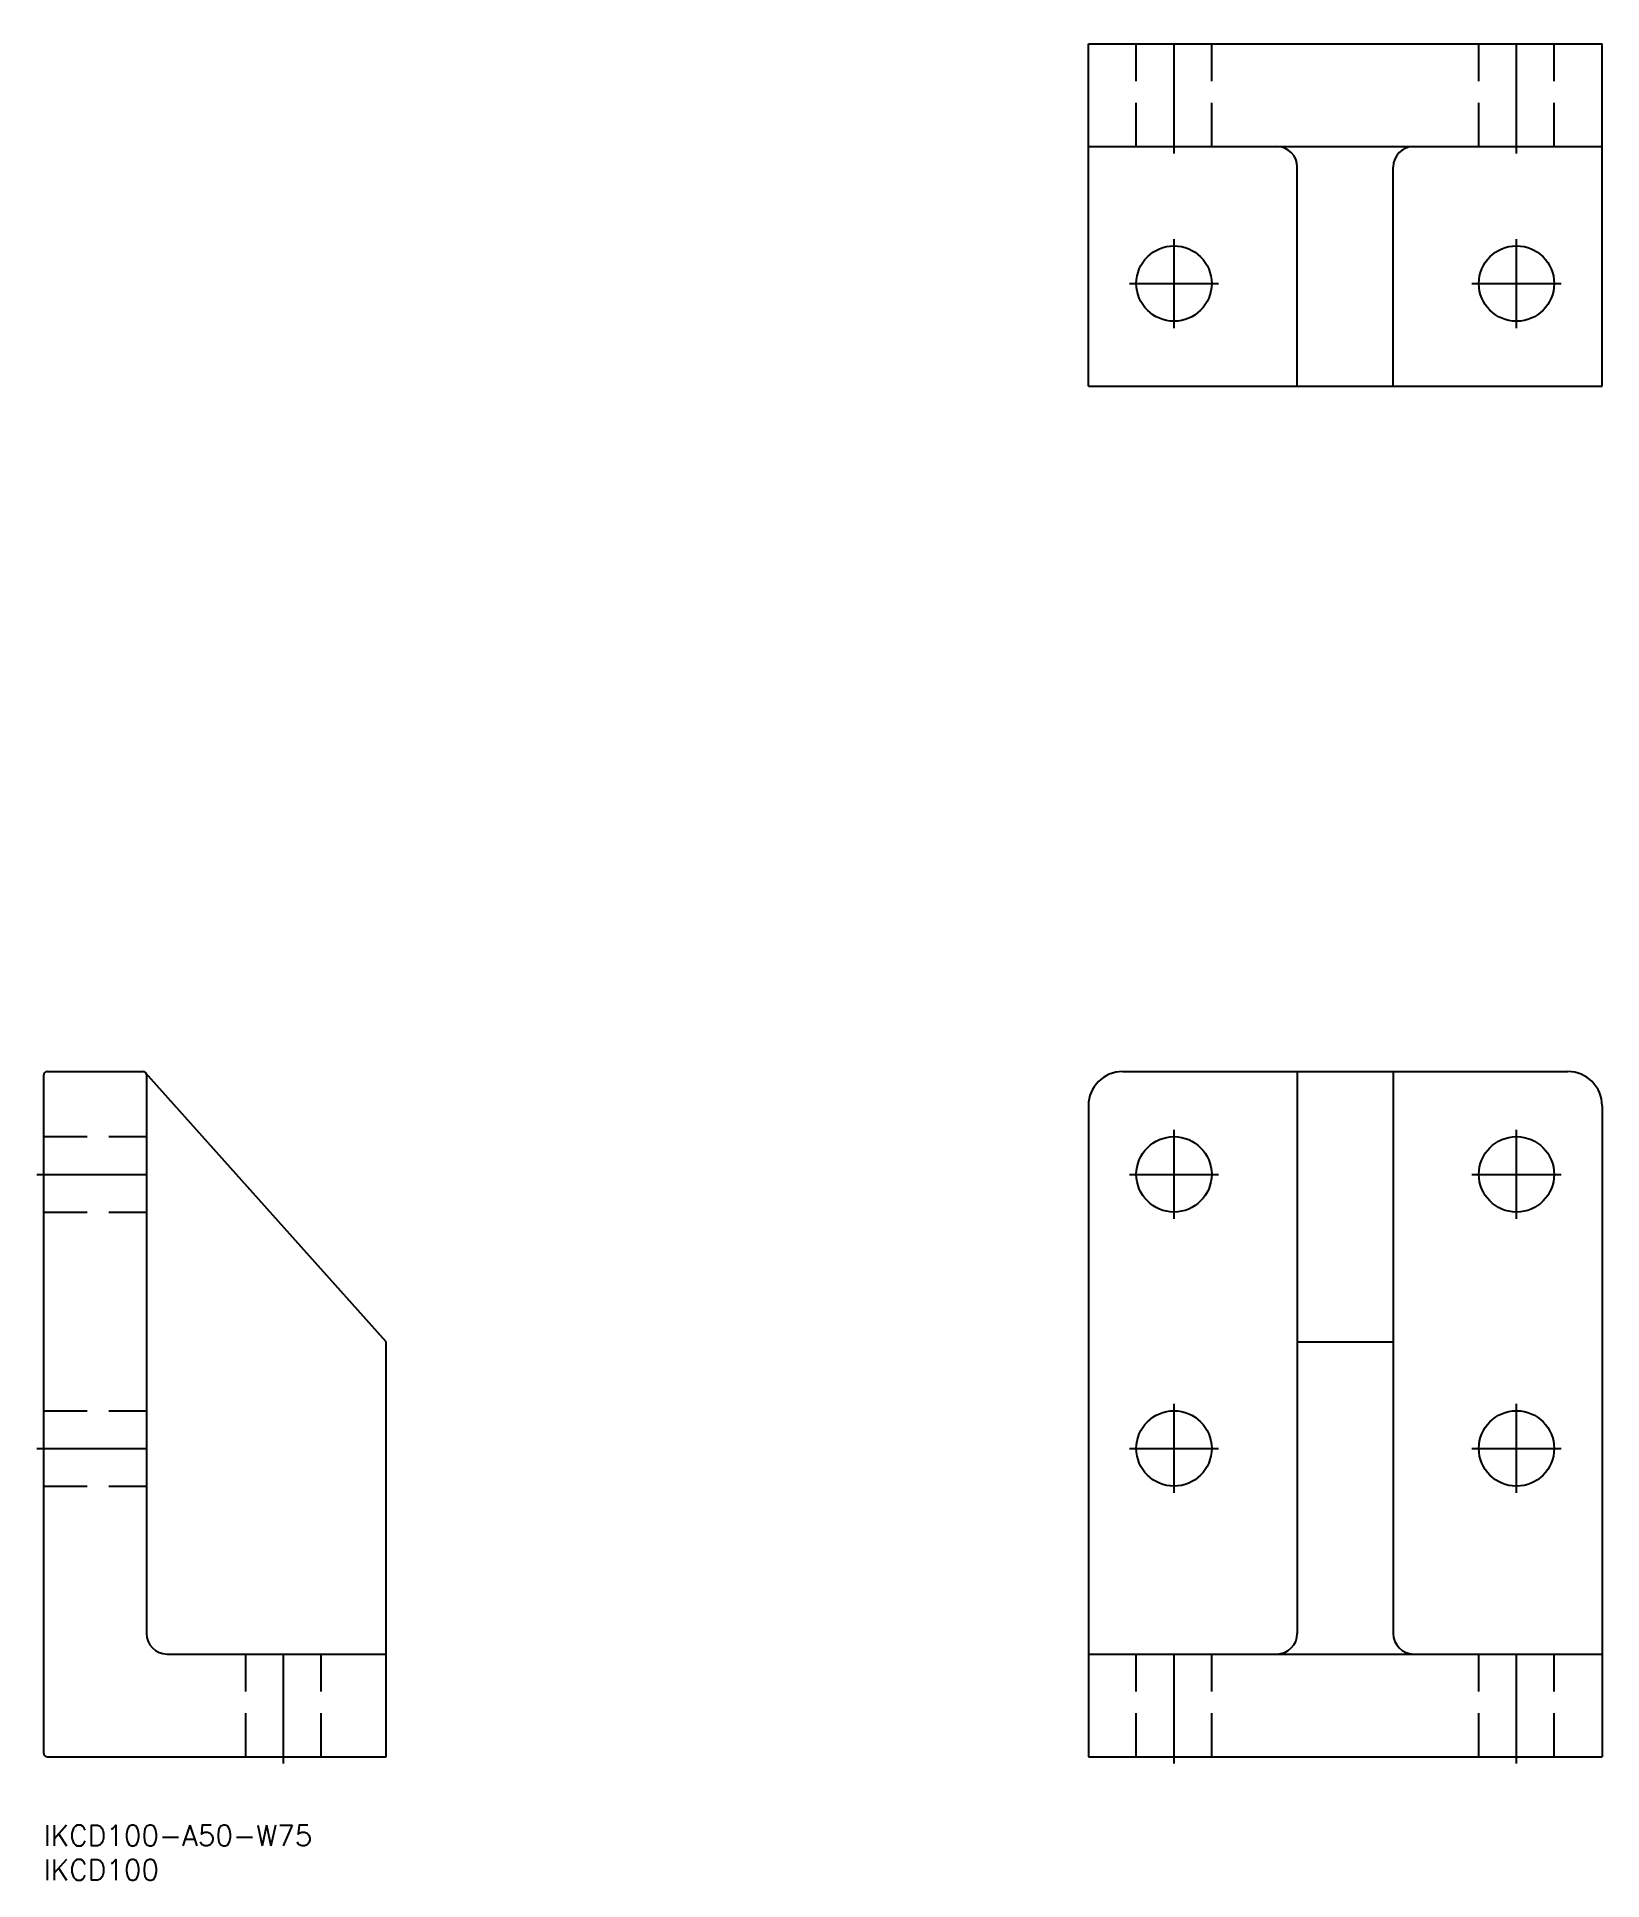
# Model space of a CAD drawing. Extents: x -1 to 227, y -8 to 261.
import ezdxf

# ---------------------------------------------------------------- set-up
doc = ezdxf.new("R2010")
doc.units = 0
doc.header["$LTSCALE"] = 0.5
doc.linetypes.add('CENTER', pattern=[50.8, 31.75, -6.35, 6.35, -6.35])
doc.linetypes.add('DASHED', pattern=[19.05, 12.7, -6.35])
for name, color, linetype in [('MSM_CENTER', 1, 'CENTER'), ('MSM_CONTINUOUS', 7, 'CONTINUOUS'), ('MSM_DASHED', 4, 'DASHED'), ('MSM_PART_NUMBER', 7, 'CONTINUOUS')]:
    doc.layers.add(name, color=color, linetype=linetype)
doc.styles.get("Standard").update_dxf_attribs({"font": 'txt.shx', "height": 3, "bigfont": 'bigfont.shx'})

# ---------------------------------------------------------------- blocks, each defined once
blk = doc.blocks.new('*U27')
at = {"layer": 'MSM_PART_NUMBER'}
blk.add_text('IKCD100-A50-W75', height=3, dxfattribs=at).set_placement((0, -3))
blk = doc.blocks.new('*U28')
at = {"layer": 'MSM_PART_NUMBER'}
blk.add_text('IKCD100', height=3, dxfattribs=at).set_placement((0, -8))

msp = doc.modelspace()

# ---------------------------------------------------------------- linework, layer by layer
at = {"layer": 'MSM_CENTER'}
for p, q in [((165, 244), (165, 261)), ((215, 244), (215, 261)), ((165, 218.5), (165, 231.5)), ((215, 218.5), (215, 231.5)), ((158.5, 225), (171.5, 225)), ((208.5, 225), (221.5, 225)), ((165, 88.5), (165, 101.5)), ((215, 88.5), (215, 101.5)), ((-1, 95), (16, 95)), ((158.5, 95), (171.5, 95)), ((208.5, 95), (221.5, 95)), ((165, 48.5), (165, 61.5)), ((215, 48.5), (215, 61.5)), ((-1, 55), (16, 55)), ((158.5, 55), (171.5, 55)), ((208.5, 55), (221.5, 55)), ((35, 9), (35, 26)), ((165, 9), (165, 26)), ((215, 9), (215, 26))]:
    msp.add_line(p, q, dxfattribs=at)
at = {"layer": 'MSM_CONTINUOUS'}
for p, q in [((152.5, 260), (227.5, 260)), ((152.5, 210), (152.5, 260)), ((227.5, 210), (227.5, 260)), ((152.5, 245), (227.5, 245)), ((183, 210), (183, 242)), ((197, 210), (197, 242)), ((152.5, 210), (227.5, 210)), ((0, 10.5), (0, 109.5)), ((0.5, 110), (14.5, 110)), ((50, 70.56), (14.87, 109.83)), ((15, 109.5), (15, 28)), ((157.5, 110), (222.5, 110)), ((183, 110), (183, 28)), ((197, 110), (197, 28)), ((152.5, 105), (152.5, 10)), ((227.5, 105), (227.5, 10)), ((50, 10), (50, 70.56)), ((183, 70.56), (197, 70.56)), ((18, 25), (50, 25)), ((152.5, 25), (227.5, 25)), ((0.5, 10), (50, 10)), ((152.5, 10), (227.5, 10))]:
    msp.add_line(p, q, dxfattribs=at)
for centre in [(165, 225), (215, 225), (165, 95), (215, 95), (165, 55), (215, 55)]:
    msp.add_circle(centre, 5.5, dxfattribs=at)
for centre, radius, start, end in [((180, 242), 3, 0, 90), ((200, 242), 3, 90, 180), ((0.5, 109.5), 0.5, 90, 180), ((14.5, 109.5), 0.5, 0, 90), ((157.5, 105), 5, 90, 180), ((222.5, 105), 5, 0, 90), ((18, 28), 3, 180, 270), ((180, 28), 3, 270, 0), ((200, 28), 3, 180, 270), ((0.5, 10.5), 0.5, 180, 270)]:
    msp.add_arc(centre, radius, start, end, dxfattribs=at)
at = {"layer": 'MSM_DASHED'}
for p, q in [((159.5, 245), (159.5, 260)), ((170.5, 245), (170.5, 260)), ((209.5, 245), (209.5, 260)), ((220.5, 245), (220.5, 260)), ((0, 100.5), (15, 100.5)), ((0, 89.5), (15, 89.5)), ((0, 60.5), (15, 60.5)), ((0, 49.5), (15, 49.5)), ((29.5, 10), (29.5, 25)), ((40.5, 10), (40.5, 25)), ((159.5, 10), (159.5, 25)), ((170.5, 10), (170.5, 25)), ((209.5, 10), (209.5, 25)), ((220.5, 10), (220.5, 25))]:
    msp.add_line(p, q, dxfattribs=at)

# ---------------------------------------------------------------- block references
at = {"layer": 'MSM_CONTINUOUS'}
for name in ['*U27', '*U28']:
    msp.add_blockref(name, (0, 0), dxfattribs=at)

doc.saveas('drawing.dxf')
